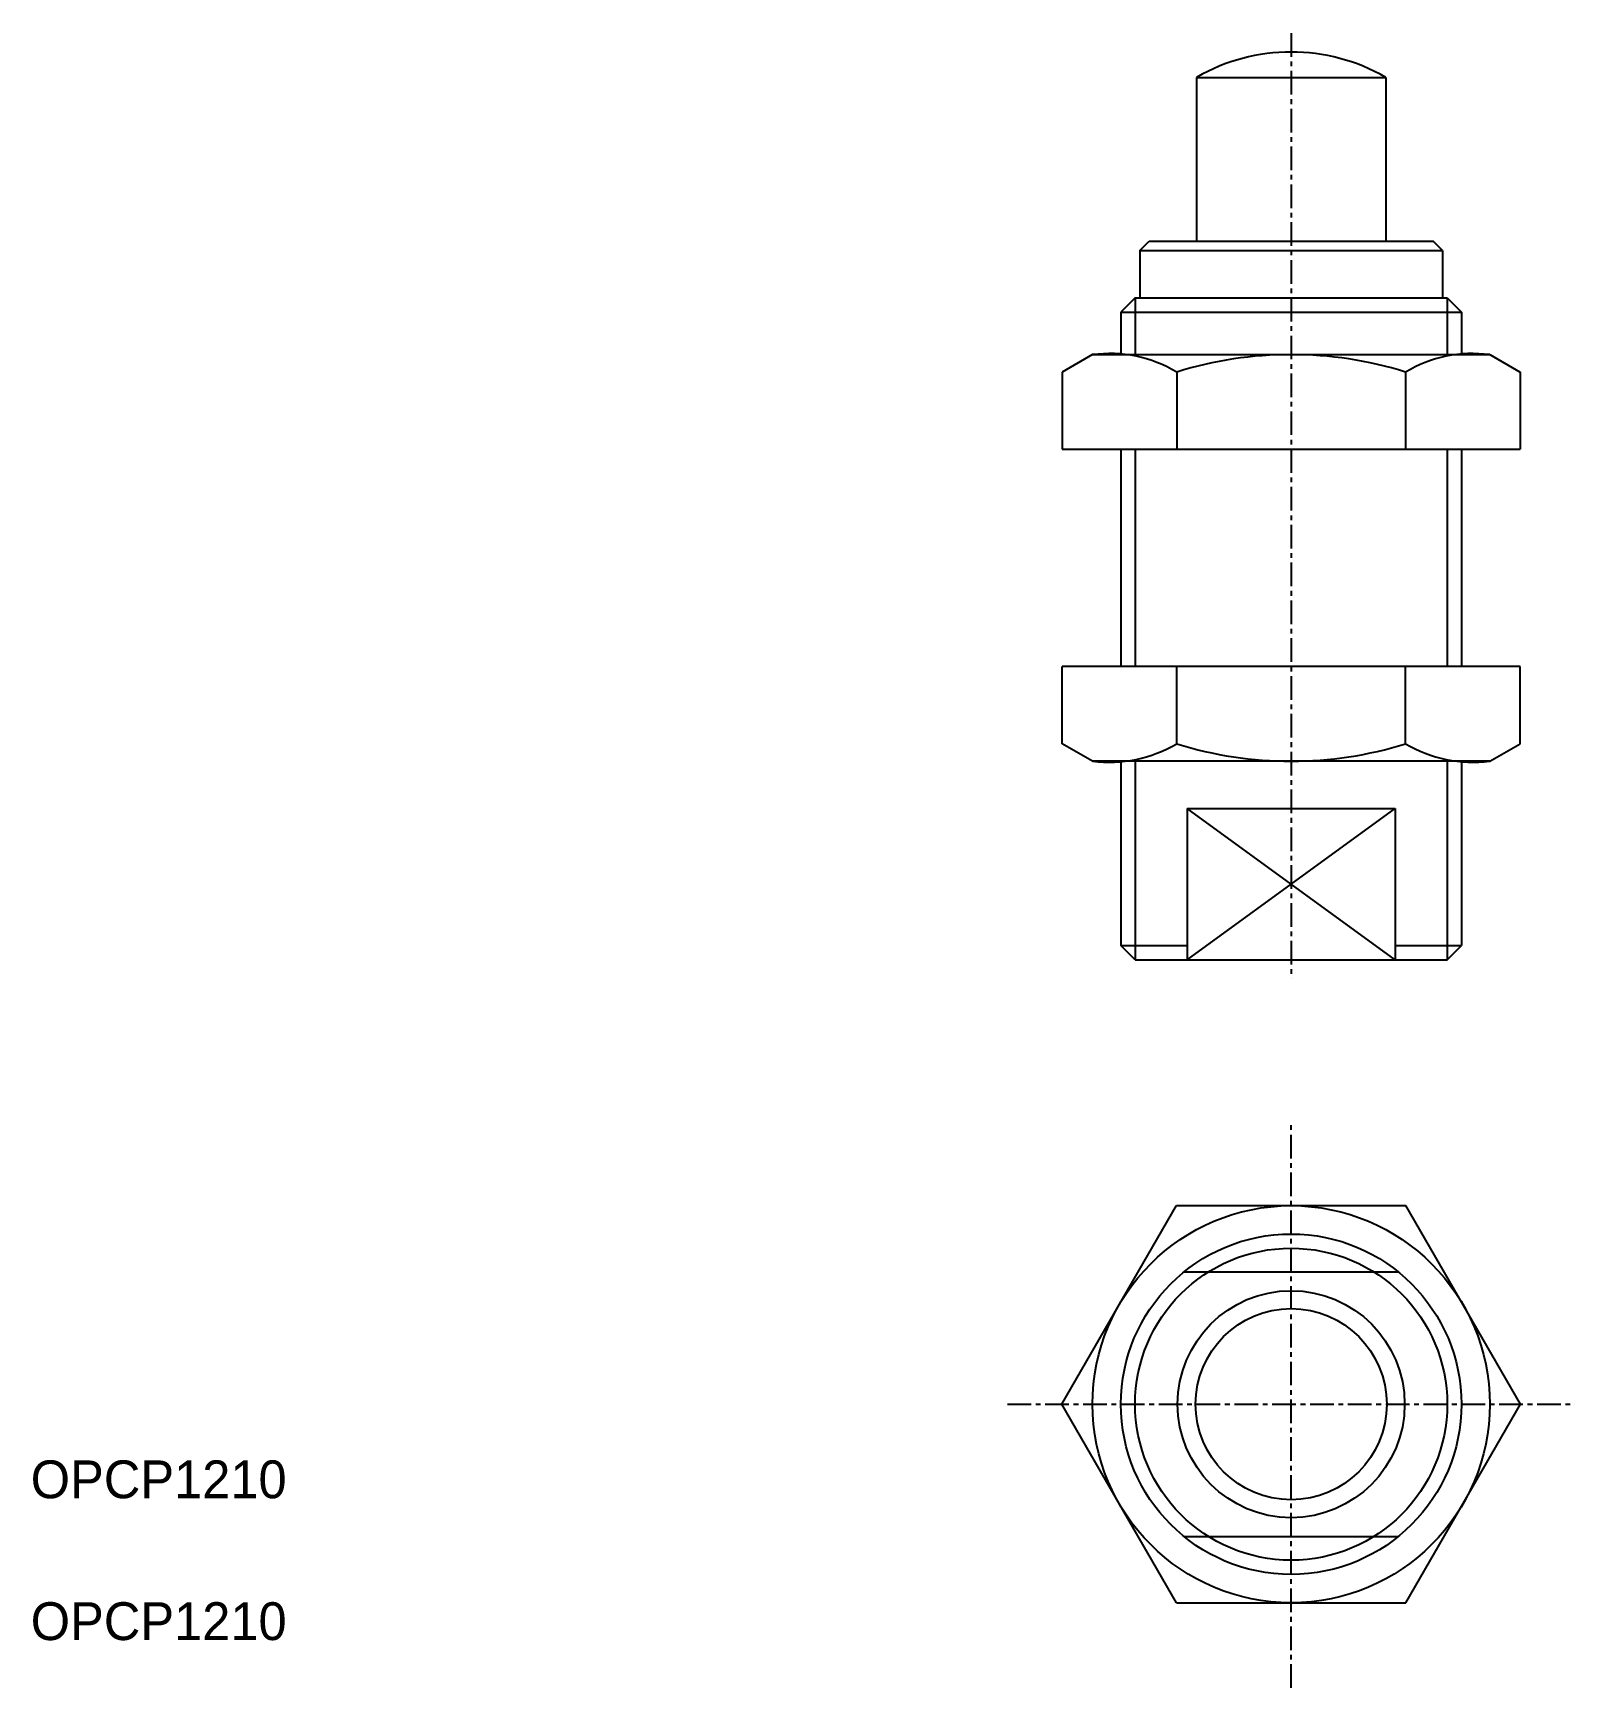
# Model space of a CAD drawing. Extents: x 5.1 to 86.6, y 2.5 to 90.
import ezdxf

# ---------------------------------------------------------------- set-up
doc = ezdxf.new("R2010")
doc.units = 0
doc.linetypes.add('CENTER', pattern=[2, 1.25, -0.25, 0.25, -0.25])
doc.layers.get('0').update_dxf_attribs({"linetype": 'CONTINUOUS'})
doc.layers.add('CENTER', color=1, linetype='CENTER')

msp = doc.modelspace()

# ---------------------------------------------------------------- linework, layer by layer
at = {"color": 7, "linetype": 'CONTINUOUS'}
for p, q in [((66.632, 87.631), (76.632, 87.631)), ((66.632, 87.631), (66.632, 78.971)), ((76.632, 87.631), (76.632, 78.971)), ((63.632, 78.471), (64.132, 78.971)), ((64.132, 78.971), (79.132, 78.971)), ((64.132, 78.971), (79.132, 78.971)), ((79.632, 78.471), (79.132, 78.971)), ((63.632, 78.471), (79.632, 78.471)), ((63.632, 78.471), (63.632, 75.971)), ((79.632, 78.471), (79.632, 75.971)), ((63.382, 75.971), (62.632, 75.221)), ((63.382, 75.971), (79.882, 75.971)), ((79.882, 75.971), (80.632, 75.221)), ((62.632, 75.221), (80.632, 75.221)), ((62.632, 75.221), (62.632, 72.971)), ((80.632, 75.221), (80.632, 72.971)), ((61.132, 72.971), (59.532, 72.047)), ((61.132, 72.971), (82.132, 72.971)), ((82.132, 72.971), (83.732, 72.047)), ((59.532, 72.047), (59.532, 67.971)), ((65.582, 72.047), (65.582, 67.971)), ((77.682, 72.047), (77.682, 67.971)), ((83.732, 72.047), (83.732, 67.971)), ((59.532, 67.971), (83.732, 67.971)), ((62.632, 67.971), (62.632, 56.471)), ((80.632, 67.971), (80.632, 56.471)), ((83.732, 56.471), (59.532, 56.471)), ((59.532, 52.395), (59.532, 56.471)), ((65.582, 52.395), (65.582, 56.471)), ((77.682, 52.395), (77.682, 56.471)), ((83.732, 52.395), (83.732, 56.471)), ((61.132, 51.471), (59.532, 52.395)), ((82.132, 51.471), (83.732, 52.395)), ((82.132, 51.471), (61.132, 51.471)), ((62.632, 51.471), (62.632, 41.721)), ((80.632, 51.471), (80.632, 41.721)), ((80.632, 49.033), (80.632, 49.033)), ((66.132, 48.971), (66.132, 40.971)), ((66.132, 48.971), (77.132, 48.971)), ((77.132, 48.971), (77.132, 40.971)), ((80.632, 46.596), (80.632, 46.596)), ((62.632, 41.721), (66.132, 41.721)), ((63.382, 40.971), (62.632, 41.721)), ((77.132, 41.721), (80.632, 41.721)), ((79.882, 40.971), (80.632, 41.721)), ((63.382, 40.971), (79.882, 40.971)), ((59.508, 17.471), (65.57, 27.971)), ((65.57, 27.971), (77.694, 27.971)), ((83.756, 17.471), (77.694, 27.971)), ((65.975, 24.471), (77.289, 24.471)), ((65.57, 6.971), (59.508, 17.471)), ((77.694, 6.971), (83.756, 17.471)), ((65.975, 10.471), (77.289, 10.471)), ((65.57, 6.971), (77.694, 6.971))]:
    msp.add_line(p, q, dxfattribs=at)
at = {"color": 3, "linetype": 'CONTINUOUS'}
for p, q in [((63.382, 75.971), (63.382, 72.971)), ((79.882, 75.971), (79.882, 72.971)), ((63.382, 67.971), (63.382, 56.471)), ((79.882, 67.971), (79.882, 56.471)), ((63.382, 51.471), (63.382, 40.971)), ((79.882, 51.471), (79.882, 40.971)), ((77.132, 40.971), (66.132, 48.971)), ((66.132, 40.971), (77.132, 48.971))]:
    msp.add_line(p, q, dxfattribs=at)
at = {"color": 7, "linetype": 'CONTINUOUS'}
for radius in [10.5, 9, 5.053]:
    msp.add_circle((71.632, 17.471), radius, dxfattribs=at)
at = {"color": 3, "linetype": 'CONTINUOUS'}
for radius in [8.25, 6]:
    msp.add_circle((71.632, 17.471), radius, dxfattribs=at)
at = {"color": 7, "linetype": 'CONTINUOUS'}
for centre, radius, start, end in [((71.632, 78.971), 10, 60, 120), ((62.011, 66.024), 7.002, 59.33564, 97.2098), ((71.632, 52.697), 20.274, 72.63738, 107.36262), ((81.253, 66.024), 7.002, 82.7902, 120.66436), ((62.011, 58.418), 7.002, 262.7902, 300.66436), ((71.632, 71.744), 20.274, 252.63738, 287.36262), ((81.253, 58.418), 7.002, 239.33564, 277.2098)]:
    msp.add_arc(centre, radius, start, end, dxfattribs=at)
at = {"layer": 'CENTER', "color": 1, "linetype": 'CENTER'}
for p, q in [((71.632, 89.971), (71.632, 39.971)), ((71.632, 2.471), (71.632, 32.471)), ((56.632, 17.471), (86.632, 17.471)), ((56.632, 17.471), (86.632, 17.471))]:
    msp.add_line(p, q, dxfattribs=at)

# ---------------------------------------------------------------- texts
at = {"color": 7, "linetype": 'CONTINUOUS'}
for p in [(5, 12.5), (5, 5)]:
    msp.add_text('OPCP1210', height=2, dxfattribs=at).set_placement(p)

doc.saveas('drawing.dxf')
